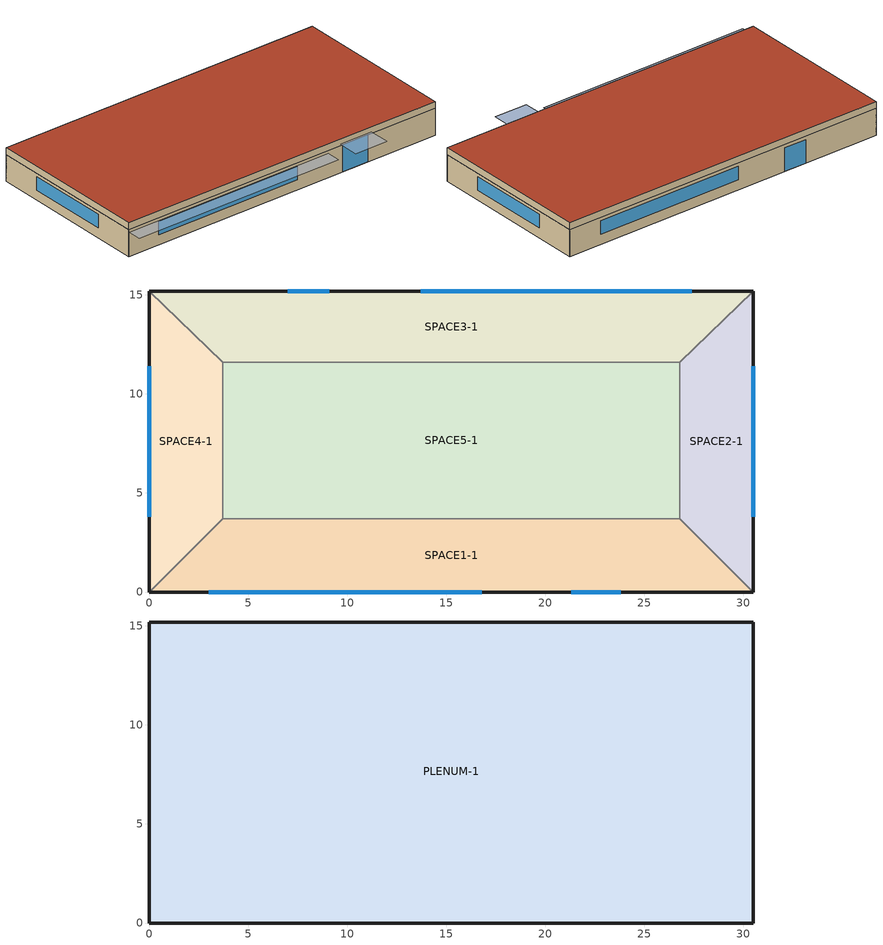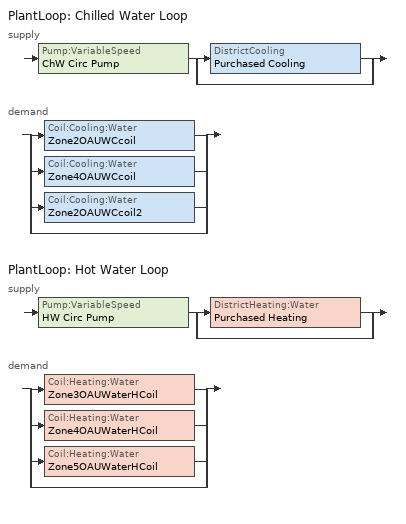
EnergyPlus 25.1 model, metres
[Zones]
SPACE3-1
 floor ground (FLOOR-SLAB-1): 26.8,11.6 3.7,11.6 0,15.2 30.5,15.2 z0
 wall outside (WALL-1): 30.5,15.2 0,15.2 z0:2.4
 wall to SPACE2-1 (INT-WALL-1): 26.8,11.6 30.5,15.2 z0:2.4
 wall to SPACE4-1 (INT-WALL-1): 0,15.2 3.7,11.6 z0:2.4
 wall to SPACE5-1 (INT-WALL-1): 3.7,11.6 26.8,11.6 z0:2.4
 window (Sgl Grey 3mm): 9.1,15.2 7,15.2 z0:2.1
 window (Dbl Clr 3mm/13mm Air): 27.4,15.2 13.7,15.2 z0.9:2.1
SPACE1-1
 floor ground (FLOOR-SLAB-1): 26.8,3.7 30.5,0 0,0 3.7,3.7 z0
 wall outside (WALL-1): 0,0 30.5,0 z0:2.4
 wall to SPACE2-1 (INT-WALL-1): 30.5,0 26.8,3.7 z0:2.4
 wall to SPACE4-1 (INT-WALL-1): 3.7,3.7 0,0 z0:2.4
 wall to SPACE5-1 (INT-WALL-1): 26.8,3.7 3.7,3.7 z0:2.4
 window (Sgl Grey 3mm): 21.3,0 23.8,0 z0:2.4
 window (Dbl Clr 3mm/13mm Air): 3,0 16.8,0 z0.9:2.1
SPACE2-1
 floor ground (FLOOR-SLAB-1): 26.8,11.6 30.5,15.2 30.5,0 26.8,3.7 z0
 wall outside (WALL-1): 30.5,0 30.5,15.2 z0:2.4
 wall to SPACE5-1 (INT-WALL-1): 26.8,11.6 26.8,3.7 z0:2.4
 window (Dbl Clr 3mm/13mm Air): 30.5,3.8 30.5,11.4 z0.9:2.1
SPACE4-1
 floor ground (FLOOR-SLAB-1): 3.7,3.7 0,0 0,15.2 3.7,11.6 z0
 wall outside (WALL-1): 0,15.2 0,0 z0:2.4
 wall to SPACE5-1 (INT-WALL-1): 3.7,3.7 3.7,11.6 z0:2.4
 window (Dbl Clr 3mm/13mm Air): 0,11.4 0,3.8 z0.9:2.1
SPACE5-1
 floor ground (FLOOR-SLAB-1): 26.8,11.6 26.8,3.7 3.7,3.7 3.7,11.6 z0
PLENUM-1
 floor to SPACE1-1 (CLNG-1): 26.8,3.7 30.5,0 0,0 3.7,3.7 z2.4
 floor to SPACE2-1 (CLNG-1): 26.8,11.6 30.5,15.2 30.5,0 26.8,3.7 z2.4
 floor to SPACE3-1 (CLNG-1): 26.8,11.6 3.7,11.6 0,15.2 30.5,15.2 z2.4
 floor to SPACE4-1 (CLNG-1): 3.7,3.7 0,0 0,15.2 3.7,11.6 z2.4
 floor to SPACE5-1 (CLNG-1): 26.8,11.6 26.8,3.7 3.7,3.7 3.7,11.6 z2.4
 wall outside (WALL-1): 30.5,15.2 0,15.2 0,0 30.5,0 30.5,15.2 z2.4:3
 roof outside (ROOF-1): 0,15.2 0,0 30.5,0 30.5,15.2 z3
shading: 0,-1.3 0,0 19.8,0 19.8,-1.3 z2.2; 21,-2 21,0 24.1,0 24.1,-2 z2.6
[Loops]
PlantLoop 'Chilled Water Loop'
 supply: Pump:VariableSpeed 'ChW Circ Pump' > split
  | DistrictCooling 'Purchased Cooling'
  | bypass
 demand: split
  | Coil:Cooling:Water 'Zone2OAUWCcoil'
  | Coil:Cooling:Water 'Zone4OAUWCcoil'
  | Coil:Cooling:Water 'Zone2OAUWCcoil2'
  | bypass
PlantLoop 'Hot Water Loop'
 supply: Pump:VariableSpeed 'HW Circ Pump' > split
  | DistrictHeating:Water 'Purchased Heating'
  | bypass
 demand: split
  | Coil:Heating:Water 'Zone3OAUWaterHCoil'
  | Coil:Heating:Water 'Zone4OAUWaterHCoil'
  | Coil:Heating:Water 'Zone5OAUWaterHCoil'
  | bypass
[Building]
Building: Loads convergence tolerance value=0.04; Maximum number of warmup days=25; Minimum number of warmup days=6; North axis=30; Solar distribution=FullExterior; Temperature convergence tolerance value=0.4; Terrain=City
[Site:GroundTemperature:BuildingSurface]
20.03, 20.03, 20.13, 20.3, 20.43, 20.52, 20.62, 20.77, 20.78, 20.55, 20.44, 20.2
[Site:Location]
CHICAGO_IL_USA TMY2-94846: Elevation=190; Latitude=41.78; Longitude=-87.75; Time zone=-6
[SizingPeriod:DesignDay] Barometric pressure=99063; Day of month=21; Daylight saving time indicator=No; Humidity condition type=WetBulb; Rain indicator=No; Snow indicator=No; Solar model indicator=ASHRAEClearSky
Name | Daily dry bulb temperature range | Day type | Maximum dry bulb temperature | Month | Sky clearness | Wetbulb or dewpoint at maximum dry bulb | Wind direction | Wind speed
CHICAGO_IL_USA Annual Cooling 1% Design Conditions DB/MCWB | 10.7 | SummerDesignDay | 31.5 | 7 | 1 | 23 | 230 | 5.3
CHICAGO_IL_USA Annual Heating 99% Design Conditions DB | 0 | WinterDesignDay | -17.3 | 1 | 0 | -17.3 | 270 | 4.9
[Construction]
CLNG-1: MAT-CLNG-1
Dbl Clr 3mm/13mm Air: CLEAR 3MM, AIR 13MM, CLEAR 3MM
FLOOR-SLAB-1: CC03
INT-WALL-1: GP02, AL21, GP02
ROOF-1: RG01, BR01, IN46, WD01
Sgl Grey 3mm: GREY 3MM
WALL-1: WD01, PW03, IN02, GP01
[Material] Thermal absorptance=0.9
Name | Conductivity | Density | Roughness | Solar absorptance | Specific heat | Thickness | Visible absorptance
BR01 | 0.162 | 1121 | VeryRough | 0.7 | 1464 | 0.0095 | 0.7
CC03 | 1.31 | 2243 | MediumRough | 0.65 | 837 | 0.1016 | 0.65
GP01 | 0.16 | 801 | MediumSmooth | 0.75 | 837 | 0.0127 | 0.75
GP02 | 0.16 | 801 | MediumSmooth | 0.75 | 837 | 0.0159 | 0.75
IN02 | 0.043 | 10 | Rough | 0.75 | 837 | 0.0901 | 0.75
IN46 | 0.023 | 24 | VeryRough | 0.5 | 1590 | 0.0762 | 0.5
PW03 | 0.115 | 545 | MediumSmooth | 0.78 | 1213 | 0.0127 | 0.78
RG01 | 1.442 | 881 | Rough | 0.65 | 1674 | 0.0127 | 0.65
WD01 | 0.115 | 513 | MediumSmooth | 0.78 | 1381 | 0.0191 | 0.78
[Material:AirGap]
AL21: Thermal resistance=0.157
[Material:NoMass]
MAT-CLNG-1: Roughness=Rough; Solar absorptance=0.65; Thermal absorptance=0.65; Thermal resistance=0.652259; Visible absorptance=0.65
[WindowMaterial:Gas]
AIR 13MM: Gas type=Air; Thickness=0.0127
[WindowMaterial:Glazing] Back side infrared hemispherical emissivity=0.84; Conductivity=0.9; Front side infrared hemispherical emissivity=0.84; Infrared transmittance at normal incidence=0; Optical data type=SpectralAverage; Thickness=0.003
Name | Back side solar reflectance at normal incidence | Back side visible reflectance at normal incidence | Front side solar reflectance at normal incidence | Front side visible reflectance at normal incidence | Solar transmittance at normal incidence | Visible transmittance at normal incidence
CLEAR 3MM | 0.075 | 0.081 | 0.075 | 0.081 | 0.837 | 0.898
GREY 3MM | 0.061 | 0.061 | 0.061 | 0.061 | 0.626 | 0.611
[Coil:Cooling:DX:SingleSpeed] 2023 rated evaporator fan power per volume flow rate=934.4; Energy input ratio function of flow fraction curve=WindACEIRFFF; Energy input ratio function of temperature curve=WindACEIRFT; Gross rated cooling cop=3; Gross rated sensible heat ratio=Autosize; Gross rated total cooling capacity=Autosize; Part load fraction correlation curve=WindACPLFFPLR; Total cooling capacity function of flow fraction curve=WindACCoolCapFFF; Total cooling capacity function of temperature curve=WindACCoolCapFT
Name | Availability schedule | Rated air flow rate
ACDXCoil 1; ACDXCoil 52 | FanAndCoilAvailSched | Autosize
ACDXCoil 3 | OAUnitOASched_01 | 0.42
ACDXCoil 5 | OAUnitOASched_01 | Autosize
[Coil:Cooling:Water] Availability schedule=OAUnitOASched_01; Design air flow rate=0.84; Design inlet air humidity ratio=0.014; Design inlet air temperature=30; Design inlet water temperature=6.67; Design outlet air humidity ratio=0.008; Design outlet air temperature=11; Heat exchanger configuration=CrossFlow; Type of analysis=SimpleAnalysis
Name | Design water flow rate
Zone2OAUWCcoil; Zone4OAUWCcoil | 0.001
Zone2OAUWCcoil2 | 0.002
[Coil:Heating:Electric] Availability schedule=OAUnitOASched_01; Efficiency=0.99
Name | Nominal capacity
Zone1OAUHeatingCoil | Autosize
Zone5DESHCoil | 30000
[Coil:Heating:Fuel] Fuel type=NaturalGas
Name | Availability schedule | Burner efficiency | Nominal capacity
Desiccant Regen Coil | FanAndCoilAvailSched | 0.8 | Autosize
Zone2OAUHeatingCoil | OAUnitOASched_01 | 0.77 | 30000
[Coil:Heating:Water] Availability schedule=OAUnitOASched_01; Performance input method=NominalCapacity; Rated inlet air temperature=16.6; Rated inlet water temperature=82.2; Rated outlet air temperature=32.2; Rated outlet water temperature=71.1
Name | Maximum water flow rate | Rated capacity | U factor times area value
Zone3OAUWaterHCoil | 0.0005 | 30000 | 400
Zone4OAUWaterHCoil; Zone5OAUWaterHCoil | Autosize | Autosize | Autosize
[CoilSystem:Cooling:DX]
Name | Availability schedule | Cooling coil
DX Cooling Coil System 1 | FanAndCoilAvailSched | ACDXCoil 1
DX Cooling Coil System 3 | OAUnitOASched_01 | ACDXCoil 3
DX Cooling Coil System 5 | OAUnitOASched_01 | ACDXCoil 5
DX Cooling Coil System 52 | OAUnitOASched_01 | ACDXCoil 52
[Dehumidifier:Desiccant:NoFans]
Z5Dessicant: Availability schedule=FanAndCoilAvailSched; Control type=LeavingMaximumHumidityRatioSetpoint; Leaving maximum humidity ratio setpoint=0.007; Nominal process air flow rate=1; Nominal process air velocity=2.5; Performance model type=Default; Regeneration coil=Desiccant Regen Coil; Regeneration fan=Desiccant Regen Fan; Rotor power=10
[DesignSpecification:OutdoorAir] Outdoor air flow per person=0; Outdoor air flow per zone=0.42; Outdoor air flow per zone floor area=0; Outdoor air method=Flow/Zone
SZ DSOA SPACE1-1; SZ DSOA SPACE2-1; SZ DSOA SPACE3-1; SZ DSOA SPACE4-1; SZ DSOA SPACE5-1
[DistrictCooling]
Purchased Cooling: Nominal capacity=1000000
[DistrictHeating:Water]
Purchased Heating: Nominal capacity=1000000
[ElectricEquipment] Design level calculation method=EquipmentLevel; Fraction latent=0; Fraction lost=0; Fraction radiant=0.3; Schedule=BLDG Sch   2
Name | Design level | Zone or zonelist or space or spacelist
SPACE1-1 ElecEq 1 | 1056 | SPACE1-1
SPACE2-1 ElecEq 1 | 456 | SPACE2-1
SPACE3-1 ElecEq 1 | 456 | SPACE3-1
SPACE4-1 ElecEq 1 | 456 | SPACE4-1
SPACE5-1 ElecEq 1 | 1976 | SPACE5-1
[Fan:SystemModel] Design electric power consumption=Autosize; Design power sizing method=TotalEfficiencyAndPressure; Electric power minimum flow rate fraction=0; Motor efficiency=0.9; Motor in air stream fraction=1
Name | Availability schedule | Design maximum air flow rate | Design pressure rise | Electric power function of flow fraction curve | End use subcategory | Fan total efficiency | Speed control method
Desiccant Regen Fan | FanAndCoilAvailSched | Autosize | 600 | VAV Fan Curve | Fan Energy | 0.7 | Continuous
Zone1OAUFan; Zone1OAUextFan; Zone3OAUextFan; Zone4OAUFan; Zone4OAUextFan; Zone5OAUExhaustFan1; Zone5OAUFan1; Zone5OAUFan2; Zone5OAUextFan1 | OAUnitOASched_01 | Autosize | 75 |  |  | 0.5 | Discrete
Zone2OAUExhaustFan; Zone2OAUFan; Zone3OAUFan | OAUnitOASched_01 | 0.42 | 75 |  |  | 0.5 | Discrete
[HeatExchanger:AirToAir:FlatPlate] Nominal electric power=0; Ratio of supply to secondary ha values=1
Name | Availability schedule | Economizer lockout | Flow arrangement type | Nominal secondary air flow rate | Nominal secondary air inlet temperature | Nominal supply air flow rate | Nominal supply air inlet temperature | Nominal supply air outlet temperature
Zone4OAUHX | OAUnitOASched_01 | No | CrossFlowBothUnmixed | 0.84 | 17 | 0.84 | 24 | 20
Zone5A2AHeat Recovery | FanAndCoilAvailSched | Yes | CounterFlow | 0.4333 | 20 | Autosize | 5 | 15
[HeatExchanger:AirToAir:SensibleAndLatent] Availability schedule=OAUnitOASched_01; Economizer lockout=No; Frost control type=None; Heat exchanger type=Plate; Initial defrost time fraction=0.083; Latent effectiveness at 100 cooling air flow=0.68; Latent effectiveness at 100 heating air flow=0.68; Latent effectiveness of cooling air flow curve=LatEffectivenessTable; Latent effectiveness of heating air flow curve=LatEffectivenessTable; Nominal electric power=200; Nominal supply air flow rate=0.42; Rate of defrost time fraction increase=0.012; Sensible effectiveness at 100 cooling air flow=0.76; Sensible effectiveness at 100 heating air flow=0.76; Sensible effectiveness of cooling air flow curve=SenEffectivenessTable; Sensible effectiveness of heating air flow curve=SenEffectivenessTable; Supply air outlet temperature control=No; Threshold temperature=1.7
Zone1OAUHR; Zone2OAUHX; Zone3OAUHX
[Lights] Design level calculation method=LightingLevel; End use subcategory=GeneralLights; Fraction radiant=0.59; Fraction replaceable=0; Fraction visible=0.2; Return air fraction=0; Schedule=BLDG Sch   3
Name | Lighting level | Zone or zonelist or space or spacelist
SPACE1-1 Lights 1 | 1584 | SPACE1-1
SPACE2-1 Lights 1 | 684 | SPACE2-1
SPACE3-1 Lights 1 | 684 | SPACE3-1
SPACE4-1 Lights 1 | 684 | SPACE4-1
SPACE5-1 Lights 1 | 2964 | SPACE5-1
[People] Activity level schedule=Activity Sch; Fraction radiant=0.3; Number of people calculation method=People; Number of people schedule=BLDG Sch   1
Name | Number of people | Zone or zonelist or space or spacelist
SPACE1-1 People 1 | 50 | SPACE1-1
SPACE2-1 People 1 | 5 | SPACE2-1
SPACE3-1 People 1 | 5 | SPACE3-1
SPACE4-1 People 1 | 5 | SPACE4-1
SPACE5-1 People 1 | 20 | SPACE5-1
[PlantEquipmentList]
cooling plant: Purchased Cooling, DistrictCooling
heating plant: Purchased Heating, DistrictHeating:Water
[PlantEquipmentOperation:CoolingLoad]
Purchased Cooling Only: Load range 1 lower limit=0; Load range 1 upper limit=1000000; Range 1 equipment list=cooling plant
[PlantEquipmentOperation:HeatingLoad]
Purchased Heating Only: Load range 1 lower limit=0; Load range 1 upper limit=1000000; Range 1 equipment list=heating plant
[PlantEquipmentOperationSchemes] Control scheme 1 schedule=ON
Name | Control scheme 1
Chilled Loop Operation | Purchased Cooling Only
Hot Loop Operation | Purchased Heating Only
[PlantLoop] Fluid type=Water; Load distribution scheme=Optimal; Maximum loop flow rate=0.002; Maximum loop temperature=100; Minimum loop flow rate=0; Plant loop volume=Autocalculate
Name | Minimum loop temperature | Plant equipment operation scheme
Chilled Water Loop | 1 | Chilled Loop Operation
Hot Water Loop | 2 | Hot Loop Operation
[Pump:VariableSpeed] Design minimum flow rate=0; Design pump head=300000; Fraction of motor inefficiencies to fluid stream=0; Motor efficiency=0.87; Pump control type=Intermittent; Coefficient 1 of the part load performance curve=0; Coefficient 2 of the part load performance curve=1; Coefficient 3 of the part load performance curve=0; Coefficient 4 of the part load performance curve=0
Name | Design maximum flow rate | Design power consumption
ChW Circ Pump | 0.004 | 1800
HW Circ Pump | 0.002 | 900
[SetpointManager:Scheduled] Control variable=Temperature
Name | Schedule | Setpoint node or nodelist
Chilled Water Loop Setpoint Manager | CW Loop Temp Schedule | Chilled Water Loop Setpoint Node List
Hot Water Loop Setpoint Manager | HW Loop Temp Schedule | Hot Water Loop Setpoint Node List
[Sizing:Plant] Loop design temperature difference=5
Name | Design loop exit temperature | Loop type
Chilled Water Loop | 15 | Cooling
Hot Water Loop | 82 | Heating
[Sizing:Zone] Account for dedicated outdoor air system=No; Dedicated outdoor air high setpoint temperature for design=Autosize; Dedicated outdoor air low setpoint temperature for design=Autosize; Dedicated outdoor air system control strategy=NeutralSupplyAir; Heating design air flow method=DesignDay; Heating design air flow rate=0; Zone cooling design supply air humidity ratio=0.008; Zone cooling design supply air temperature=12; Zone cooling design supply air temperature input method=SupplyAirTemperature; Zone heating design supply air humidity ratio=0.008; Zone heating design supply air temperature=50; Zone heating design supply air temperature input method=SupplyAirTemperature
Name | Cooling design air flow method | Cooling design air flow rate | Design specification outdoor air object | Zone cooling sizing factor | Zone heating sizing factor
SPACE5-1 | Flow/Zone | 0.42 | SZ DSOA SPACE5-1 | 1.5 | 1.5
SPACE1-1 | DesignDay | 0 | SZ DSOA SPACE1-1 | 0 | 0
SPACE2-1 | DesignDay | 0 | SZ DSOA SPACE2-1 | 0 | 0
SPACE3-1 | DesignDay | 0 | SZ DSOA SPACE3-1 | 0 | 0
SPACE4-1 | DesignDay | 0 | SZ DSOA SPACE4-1 | 0 | 0
[ThermostatSetpoint:SingleCooling]
Cooling Setpoint with SB: Setpoint temperature schedule=Cooling Setpoints
[ThermostatSetpoint:SingleHeating]
Heating Setpoint with SB: Setpoint temperature schedule=Heating Setpoints
[Zone] Multiplier=1; Type=1
Name | Ceiling height | Volume
PLENUM-1 | 0.6096 | 283.2
SPACE1-1; SPACE3-1 | 2.4384 | 239.247
SPACE2-1; SPACE4-1 | 2.4384 | 103.311
SPACE5-1 | 2.4384 | 447.683
[ZoneControl:Thermostat] Control 1=Heating Setpoint with SB; Control 2=Cooling Setpoint with SB; Control type schedule=Zone Control Type Sched
Name | Zone or zonelist
Zone 1 Thermostat | SPACE1-1
Zone 2 Thermostat | SPACE2-1
Zone 3 Thermostat | SPACE3-1
Zone 4 Thermostat | SPACE4-1
Zone 5 Thermostat | SPACE5-1
[Zone equipment]
SPACE1-1: Zone1OutAir
SPACE2-1: Zone2OutAir
SPACE3-1: Zone3OutAir
SPACE4-1: Zone4OutAir
SPACE5-1: Zone5WaterOutAir, Zone5DXOutAir
[ZoneHVAC:OutdoorAirUnit] Availability schedule=OAUnitOASched_01
Name | Zone | Exhaust air flow rate | Exhaust air schedule | Exhaust fan | High air control temperature schedule | Low air control temperature schedule | Outdoor air flow rate | Outdoor air schedule | Outdoor air unit list | Supply fan | Supply fan placement | Unit control type
Zone1OutAir | SPACE1-1 | Autosize | OAUnitOASched_01 | Zone1OAUextFan | OAUHiCtrlTemp | OAULoCtrlTemp | Autosize | OAUnitOASched_01 | Zone1OAEQLIST | Zone1OAUFan | DrawThrough | TemperatureControl
Zone2OutAir | SPACE2-1 | 0.42 | OAUnitOASched_01 | Zone2OAUExhaustFan | OAUHiCtrlTemp | OAULoCtrlTemp | 0.42 | OAUnitOASched_01 | Zone2OAEQLIST | Zone2OAUFan | BlowThrough | TemperatureControl
Zone3OutAir | SPACE3-1 | 0.42 | OAUnitOASched_02 | Zone3OAUextFan |  |  | 0.42 | OAUnitOASched_02 | Zone3OAEQLIST | Zone3OAUFan | DrawThrough | NeutralControl
Zone4OutAir | SPACE4-1 | Autosize | OAUnitOASched_01 | Zone4OAUextFan |  |  | Autosize | OAUnitOASched_01 | Zone4OAEQLIST | Zone4OAUFan | BlowThrough | NeutralControl
Zone5DXOutAir | SPACE5-1 | Autosize | OAUnitOASched_01 | Zone5OAUExhaustFan1 | OAUHitemp2 | OAULotemp2 | Autosize | OAUnitOASched_01 | Zone5OAUEquip1 | Zone5OAUFan1 | BlowThrough | TemperatureControl
Zone5WaterOutAir | SPACE5-1 | Autosize | OAUnitOASched_01 | Zone5OAUextFan1 |  |  | Autosize | OAUnitOASched_01 | Zone5OAUEquip2 | Zone5OAUFan2 | DrawThrough | NeutralControl
[ZoneHVAC:OutdoorAirUnit:EquipmentList]
Name | Component 1 | Component 2 | Component 3 | Component 4
Zone1OAEQLIST | Zone1OAUHR | DX Cooling Coil System 1 | Zone1OAUHeatingCoil
Zone2OAEQLIST | Zone2OAUHX | Zone2OAUWCcoil | Zone2OAUHeatingCoil | Zone2OAUWCcoil2
Zone3OAEQLIST | Zone3OAUHX | DX Cooling Coil System 3 | Zone3OAUWaterHCoil
Zone4OAEQLIST | Zone4OAUHX | Zone4OAUWCcoil | Zone4OAUWaterHCoil
Zone5OAUEquip1 | Z5Dessicant | Zone5A2AHeat Recovery | DX Cooling Coil System 5 | Zone5DESHCoil
Zone5OAUEquip2 | DX Cooling Coil System 52 | Zone5OAUWaterHCoil
[ZoneInfiltration:DesignFlowRate] Air changes per hour=0.3; Constant term coefficient=1; Design flow rate calculation method=AirChanges/Hour; Schedule=INFIL-SCH
Name | Zone or zonelist or space or spacelist
Space1_INF | SPACE1-1
Space2_INF; Space4_INF | SPACE4-1
Space3_INF | SPACE3-1
Space5_INF | SPACE5-1
[Curve:Biquadratic] Maximum value of x=23.88889; Maximum value of y=46.11111; Minimum value of x=12.77778; Minimum value of y=18
Name | Coefficient1 constant | Coefficient2 x | Coefficient3 x 2 | Coefficient4 y | Coefficient5 y 2 | Coefficient6 x y
WindACCoolCapFT | 0.942588 | 0.00954335 | 0.00068377 | -0.0110427 | 5.249e-06 | -9.72e-06
WindACEIRFT | 0.342414 | 0.034885 | -0.0006237 | 0.00497722 | 0.000437951 | -0.000728028
[Curve:Linear]
VAV Fan Curve: Input unit type for x=Dimensionless; Maximum curve output=1; Maximum value of x=1; Minimum curve output=0; Minimum value of x=0; Output unit type=Dimensionless; Coefficient1 constant=0; Coefficient2 x=1
[Curve:Quadratic]
Name | Maximum value of x | Minimum value of x | Coefficient1 constant | Coefficient2 x | Coefficient3 x 2
WindACCoolCapFFF | 1.5 | 0.5 | 0.8 | 0.2 | 0
WindACEIRFFF | 1.5 | 0.5 | 1.1552 | -0.1808 | 0.0256
WindACPLFFPLR | 1 | 0 | 0.85 | 0.15 | 0
[Schedule:Compact]
Activity Sch: Through: 12/31, For: AllDays, Until: 24:00, 131.8
BLDG Sch   1: Through: 12/31, For: Weekdays SummerDesignDay WinterDesignDay, Until: 6:00, 0, Until: 7:00, 0.1, Until: 8:00, 0.5, Until: 12:00, 1, Until: 13:00, 0.5, Until: 16:00, 1, Until: 17:00, 0.5, Until: 18:00, 0.1, Until: 24:00, 0, For: AllOtherDays, Until: 24:00, 0
BLDG Sch   2: Through: 12/31, For: Weekdays SummerDesignDay WinterDesignDay, Until: 8:00, 0, Until: 18:00, 1, Until: 24:00, 0, For: AllOtherDays, Until: 24:00, 0
BLDG Sch   3: Through: 12/31, For: Weekdays SummerDesignDay WinterDesignDay, Until: 6:00, 0.05, Until: 7:00, 0.2, Until: 17:00, 1, Until: 18:00, 0.5, Until: 24:00, 0.05, For: AllOtherDays, Until: 24:00, 0.05
CW Loop Temp Schedule: Through: 12/31, For: AllDays, Until: 24:00, 6.67
Cooling Setpoints: Through: 12/31, For: AllDays, Until: 7:00, 20, Until: 17:00, 20, Until: 24:00, 20
FanAndCoilAvailSched: Through: 3/31, For: AllDays, Until: 24:00, 0, Through: 9/30, For: Weekdays SummerDesignDay, Until: 7:00, 1, Until: 17:00, 1, Until: 24:00, 1, For: AllOtherDays, Until: 24:00, 0, Through: 12/31, For: AllDays, Until: 24:00, 1
HW Loop Temp Schedule: Through: 12/31, For: AllDays, Until: 24:00, 60
Heating Setpoints: Through: 12/31, For: AllDays, Until: 7:00, 15, Until: 17:00, 20, Until: 24:00, 15
INFIL-SCH: Through: 3/31, For: AllDays, Until: 24:00, 1, Through: 10/31, For: AllDays, Until: 24:00, 0, Through: 12/31, For: AllDays, Until: 24:00, 1
OAUHiCtrlTemp: Through: 12/31, For: AllDays, Until: 24:00, 15
OAUHitemp2: Through: 12/31, For: AllDays, Until: 7:00, 20, Until: 17:00, 18, Until: 24:00, 20
OAULoCtrlTemp: Through: 12/31, For: AllDays, Until: 24:00, 10
OAULotemp2: Through: 12/31, For: AllDays, Until: 7:00, 10, Until: 17:00, 13, Until: 24:00, 10
OAUnitOASched_01; ON: Through: 12/31, For: AllDays, Until: 24:00, 1
OAUnitOASched_02: Through: 12/31, For: AllDays, Until: 7:00, 0.8, Until:12:00, 1, Until:18:00, 0.7, Until:24:00, 0
Zone Control Type Sched: Through: 3/31, For: AllDays, Until: 24:00, 1, Through: 9/30, For: AllDays, Until: 24:00, 2, Through: 12/31, For: AllDays, Until: 24:00, 1
[Table:IndependentVariable]
airFlowRatio: Linear, Linear, 10, 0, Dimensionless, 0.75, 1
[Table:IndependentVariableList]
effectiveness_IndependentVariableList: airFlowRatio
[Table:Lookup]
LatEffectivenessTable: effectiveness_IndependentVariableList, 10, 0, 0.68, DivisorOnly, Dimensionless, 0.73, 0.68
SenEffectivenessTable: effectiveness_IndependentVariableList, 10, 0, 0.76, DivisorOnly, Dimensionless, 0.81, 0.76
